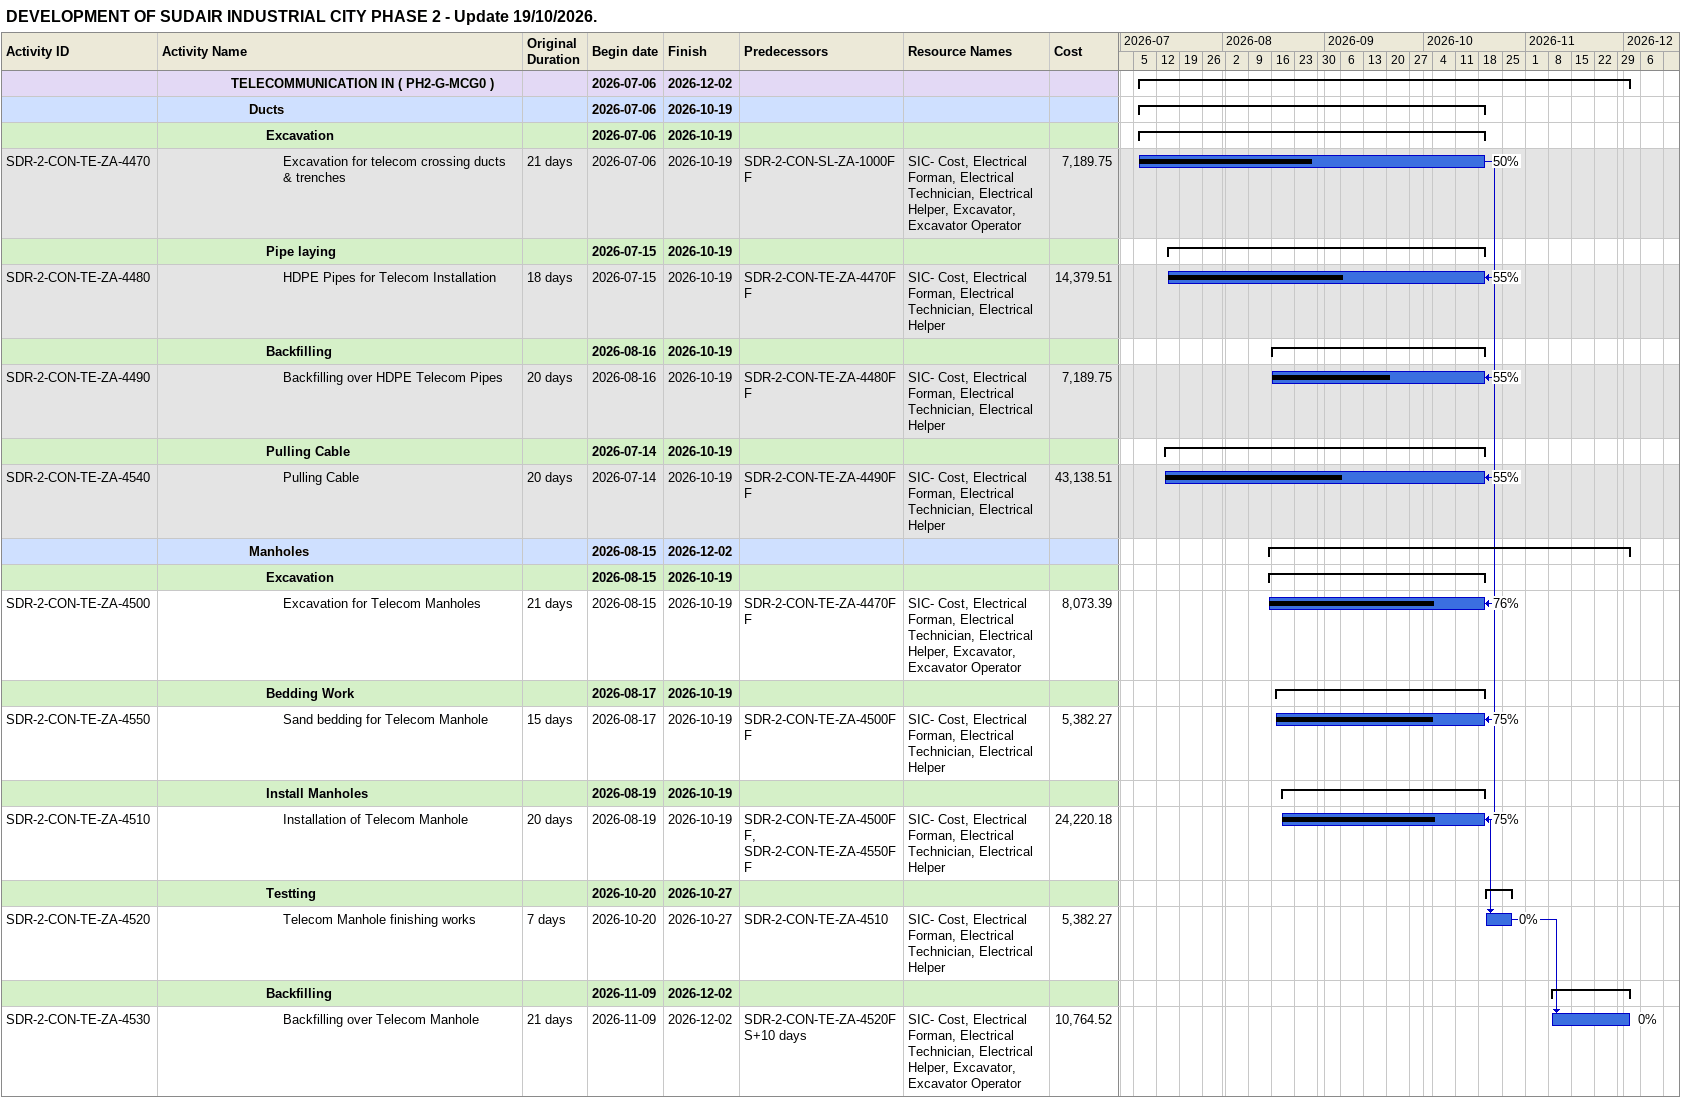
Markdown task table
DEVELOPMENT OF SUDAIR INDUSTRIAL CITY PHASE 2 - Update 19/10/2026.

| ID | Level | Task | Original duration | Start | Finish | Predecessors | Resources | % complete | Cost |
|---|---|---|---|---|---|---|---|---|---|
|  | 5 | **TELECOMMUNICATION IN ( PH2-G-MCG0 )** |  | 2026-07-06 | 2026-12-02 |  |  |  |  |
|  | 6 | **Ducts** |  | 2026-07-06 | 2026-10-19 |  |  |  |  |
|  | 7 | **Excavation** |  | 2026-07-06 | 2026-10-19 |  |  |  |  |
| SDR-2-CON-TE-ZA-4470 | 8 | Excavation for telecom crossing ducts & trenches | 21d | 2026-07-06 | 2026-10-19 | SDR-2-CON-SL-ZA-1000FF | SIC- Cost, Electrical Forman, Electrical Technician, Electrical Helper, Excavator, Excavator Operator | 50 | 7189.75 |
|  | 7 | **Pipe laying** |  | 2026-07-15 | 2026-10-19 |  |  |  |  |
| SDR-2-CON-TE-ZA-4480 | 8 | HDPE Pipes for Telecom Installation | 18d | 2026-07-15 | 2026-10-19 | SDR-2-CON-TE-ZA-4470FF | SIC- Cost, Electrical Forman, Electrical Technician, Electrical Helper | 55 | 14379.51 |
|  | 7 | **Backfilling** |  | 2026-08-16 | 2026-10-19 |  |  |  |  |
| SDR-2-CON-TE-ZA-4490 | 8 | Backfilling over HDPE Telecom Pipes | 20d | 2026-08-16 | 2026-10-19 | SDR-2-CON-TE-ZA-4480FF | SIC- Cost, Electrical Forman, Electrical Technician, Electrical Helper | 55 | 7189.75 |
|  | 7 | **Pulling Cable** |  | 2026-07-14 | 2026-10-19 |  |  |  |  |
| SDR-2-CON-TE-ZA-4540 | 8 | Pulling Cable | 20d | 2026-07-14 | 2026-10-19 | SDR-2-CON-TE-ZA-4490FF | SIC- Cost, Electrical Forman, Electrical Technician, Electrical Helper | 55 | 43138.51 |
|  | 6 | **Manholes** |  | 2026-08-15 | 2026-12-02 |  |  |  |  |
|  | 7 | **Excavation** |  | 2026-08-15 | 2026-10-19 |  |  |  |  |
| SDR-2-CON-TE-ZA-4500 | 8 | Excavation for Telecom Manholes | 21d | 2026-08-15 | 2026-10-19 | SDR-2-CON-TE-ZA-4470FF | SIC- Cost, Electrical Forman, Electrical Technician, Electrical Helper, Excavator, Excavator Operator | 76 | 8073.39 |
|  | 7 | **Bedding Work** |  | 2026-08-17 | 2026-10-19 |  |  |  |  |
| SDR-2-CON-TE-ZA-4550 | 8 | Sand bedding for Telecom Manhole | 15d | 2026-08-17 | 2026-10-19 | SDR-2-CON-TE-ZA-4500FF | SIC- Cost, Electrical Forman, Electrical Technician, Electrical Helper | 75 | 5382.27 |
|  | 7 | **Install Manholes** |  | 2026-08-19 | 2026-10-19 |  |  |  |  |
| SDR-2-CON-TE-ZA-4510 | 8 | Installation of Telecom Manhole | 20d | 2026-08-19 | 2026-10-19 | SDR-2-CON-TE-ZA-4500FF, SDR-2-CON-TE-ZA-4550FF | SIC- Cost, Electrical Forman, Electrical Technician, Electrical Helper | 75 | 24220.18 |
|  | 7 | **Testting** |  | 2026-10-20 | 2026-10-27 |  |  |  |  |
| SDR-2-CON-TE-ZA-4520 | 8 | Telecom Manhole finishing works | 7d | 2026-10-20 | 2026-10-27 | SDR-2-CON-TE-ZA-4510 | SIC- Cost, Electrical Forman, Electrical Technician, Electrical Helper | 0 | 5382.27 |
|  | 7 | **Backfilling** |  | 2026-11-09 | 2026-12-02 |  |  |  |  |
| SDR-2-CON-TE-ZA-4530 | 8 | Backfilling over Telecom Manhole | 21d | 2026-11-09 | 2026-12-02 | SDR-2-CON-TE-ZA-4520FS+10d | SIC- Cost, Electrical Forman, Electrical Technician, Electrical Helper, Excavator, Excavator Operator | 0 | 10764.52 |
